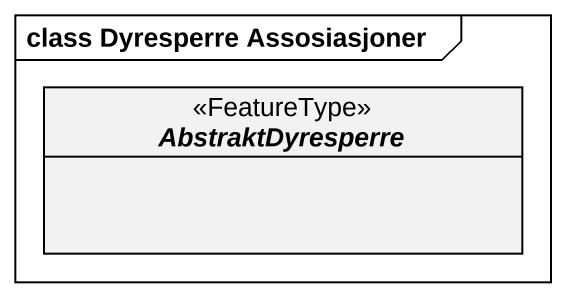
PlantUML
@startuml
mainframe class Dyresperre Assosiasjoner
hide circle
hide empty members
abstract class AbstraktDyresperre <<FeatureType>>
@enduml
